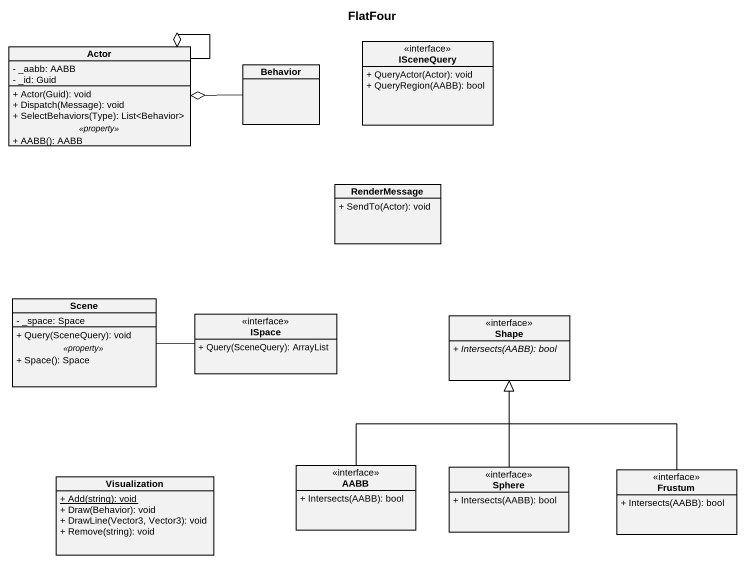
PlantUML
@startuml
title FlatFour
hide circle
hide empty members
skinparam classAttributeIconSize 0
class "Actor" as Actor_ {
  - _aabb: AABB
  - _id: Guid
  --
  + Actor(Guid): void
  + Dispatch(Message): void
  + SelectBehaviors(Type): List<Behavior>
  .. <<property>> ..
  + AABB(): AABB
}
class Behavior
class ISceneQuery <<interface>> {
  + QueryActor(Actor): void
  + QueryRegion(AABB): bool
}
class RenderMessage {
  + SendTo(Actor): void
}
class Scene {
  - _space: Space
  --
  + Query(SceneQuery): void
  .. <<property>> ..
  + Space(): Space
}
class ISpace <<interface>> {
  + Query(SceneQuery): ArrayList
}
class Shape <<interface>> {
  {abstract} + Intersects(AABB): bool
}
class Visualization {
  {static} + Add(string): void
  + Draw(Behavior): void
  + DrawLine(Vector3, Vector3): void
  + Remove(string): void
}
class AABB <<interface>> {
  + Intersects(AABB): bool
}
class Sphere <<interface>> {
  + Intersects(AABB): bool
}
class Frustum <<interface>> {
  + Intersects(AABB): bool
}
Actor_ --o Actor_
Behavior -left-o Actor_
Scene -right- ISpace
AABB -up-|> Shape
Sphere -up-|> Shape
Frustum -up-|> Shape
@enduml
